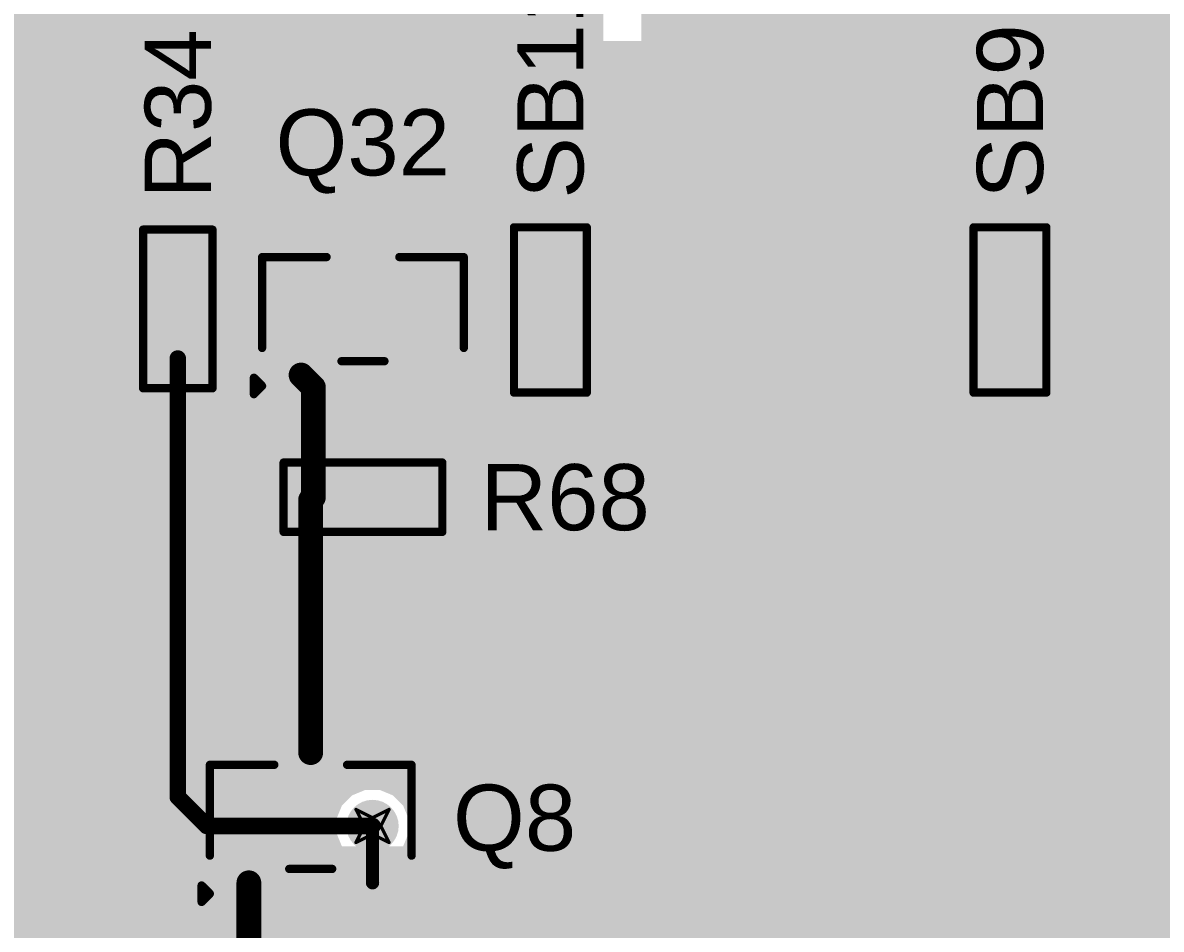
# Model space of a CAD drawing. Header units: inches. Extents: x 22 to 371, y 55 to 284.
# Drawn here: x 139.34 to 156.83, y 70.29 to 84.23 of the extents above; entities that cross this region are included whole.
import ezdxf

# ---------------------------------------------------------------- set-up
doc = ezdxf.new("R2010")
doc.units = ezdxf.units.IN
for name, color, linetype in [('Bottom Layer', 5, 'Continuous'), ('Bottom Solder', 6, 'Continuous'), ('Drill Drawing', 1, 'Continuous'), ('Layer 1', 16, 'Continuous'), ('Layer 2', 76, 'Continuous'), ('Top Layer', 1, 'Continuous'), ('Top Overlay', 2, 'Continuous'), ('Top Paste', 8, 'Continuous'), ('Top Solder', 216, 'Continuous'), ('Via Holes', 16, 'Continuous')]:
    doc.layers.add(name, color=color, linetype=linetype)
doc.styles.add('Arial', font='', dxfattribs={"height": 0.2})
doc.styles.get('Arial').set_extended_font_data('Arial')

# ---------------------------------------------------------------- blocks, each defined once
blk = doc.blocks.new('SOT_23_108')
at = {"layer": 'Top Layer'}
for points in [[(-0.41, 1.46), (0.41, 1.46), (0.41, 0.54), (-0.41, 0.54)], [(-1.36, -0.54), (-0.54, -0.54), (-0.54, -1.46), (-1.36, -1.46)], [(0.54, -0.54), (1.36, -0.54), (1.36, -1.46), (0.54, -1.46)]]:
    blk.add_hatch(color=1, dxfattribs=at).paths.add_polyline_path(points)
at = {"layer": 'Top Paste'}
for points in [[(-0.41, 1.46), (0.41, 1.46), (0.41, 0.54), (-0.41, 0.54)], [(-1.36, -0.54), (-0.54, -0.54), (-0.54, -1.46), (-1.36, -1.46)], [(0.54, -0.54), (1.36, -0.54), (1.36, -1.46), (0.54, -1.46)]]:
    blk.add_hatch(color=8, dxfattribs=at).paths.add_polyline_path(points)
at = {"layer": 'Top Solder'}
for points in [[(-0.512, 1.562), (0.512, 1.562), (0.512, 0.438), (-0.512, 0.438)], [(-1.462, -0.438), (-0.438, -0.438), (-0.438, -1.562), (-1.462, -1.562)], [(0.438, -0.438), (1.462, -0.438), (1.462, -1.562), (0.438, -1.562)]]:
    blk.add_hatch(color=216, dxfattribs=at).paths.add_polyline_path(points)
at = {"layer": 'Top Overlay'}
for points in [[(-1.549, -0.584, 0.127, 0.127, 0), (-1.549, 0.813, 0.127, 0.127, 0)], [(-1.549, 0.813, 0.127, 0.127, 0), (-0.559, 0.813, 0.127, 0.127, 0)], [(0.559, 0.813, 0.127, 0.127, 0), (1.549, 0.813, 0.127, 0.127, 0)], [(1.549, -0.584, 0.127, 0.127, 0), (1.549, 0.813, 0.127, 0.127, 0)], [(-0.33, -0.787, 0.127, 0.127, 0), (0.33, -0.787, 0.127, 0.127, 0)], [(-1.676, -1.041, 0.127, 0.127, 0), (-1.549, -1.168, 0.127, 0.127, 0)], [(-1.676, -1.295, 0.127, 0.127, 0), (-1.676, -1.041, 0.127, 0.127, 0)], [(-1.676, -1.295, 0.127, 0.127, 0), (-1.549, -1.168, 0.127, 0.127, 0)]]:
    blk.add_lwpolyline(points, format="xyseb", dxfattribs=at)
for points in [[(-1.581, 0.813, 0.0635, 0.0635, 1), (-1.518, 0.813, 0.0635, 0.0635, 1)], [(-1.581, 0.813, 0.0635, 0.0635, 1), (-1.518, 0.813, 0.0635, 0.0635, 1)], [(-0.591, 0.813, 0.0635, 0.0635, 1), (-0.527, 0.813, 0.0635, 0.0635, 1)], [(0.527, 0.813, 0.0635, 0.0635, 1), (0.591, 0.813, 0.0635, 0.0635, 1)], [(1.518, 0.813, 0.0635, 0.0635, 1), (1.581, 0.813, 0.0635, 0.0635, 1)], [(1.518, 0.813, 0.0635, 0.0635, 1), (1.581, 0.813, 0.0635, 0.0635, 1)], [(-1.581, -0.584, 0.0635, 0.0635, 1), (-1.518, -0.584, 0.0635, 0.0635, 1)], [(1.518, -0.584, 0.0635, 0.0635, 1), (1.581, -0.584, 0.0635, 0.0635, 1)], [(-0.362, -0.787, 0.0635, 0.0635, 1), (-0.298, -0.787, 0.0635, 0.0635, 1)], [(0.298, -0.787, 0.0635, 0.0635, 1), (0.362, -0.787, 0.0635, 0.0635, 1)], [(-1.708, -1.041, 0.0635, 0.0635, 1), (-1.645, -1.041, 0.0635, 0.0635, 1)], [(-1.708, -1.041, 0.0635, 0.0635, 1), (-1.645, -1.041, 0.0635, 0.0635, 1)], [(-1.581, -1.168, 0.0635, 0.0635, 1), (-1.518, -1.168, 0.0635, 0.0635, 1)], [(-1.581, -1.168, 0.0635, 0.0635, 1), (-1.518, -1.168, 0.0635, 0.0635, 1)], [(-1.708, -1.295, 0.0635, 0.0635, 1), (-1.645, -1.295, 0.0635, 0.0635, 1)], [(-1.708, -1.295, 0.0635, 0.0635, 1), (-1.645, -1.295, 0.0635, 0.0635, 1)]]:
    blk.add_lwpolyline(points, format="xyseb", close=True, dxfattribs=at)
blk = doc.blocks.new('S______B______164')
at = {"layer": 'Top Layer'}
for points in [[(-1.143, -0.445), (-1.143, 0.445), (-0.381, 0.445), (-0.381, -0.445)], [(0.381, -0.445), (0.381, 0.445), (1.143, 0.445), (1.143, -0.445)]]:
    blk.add_hatch(color=1, dxfattribs=at).paths.add_polyline_path(points)
at = {"layer": 'Top Paste'}
for points in [[(-1.143, -0.445), (-1.143, 0.445), (-0.381, 0.445), (-0.381, -0.445)], [(0.381, -0.445), (0.381, 0.445), (1.143, 0.445), (1.143, -0.445)]]:
    blk.add_hatch(color=8, dxfattribs=at).paths.add_polyline_path(points)
at = {"layer": 'Top Solder'}
for points in [[(-1.245, -0.546), (-1.245, 0.546), (-0.279, 0.546), (-0.279, -0.546)], [(0.279, -0.546), (0.279, 0.546), (1.245, 0.546), (1.245, -0.546)]]:
    blk.add_hatch(color=216, dxfattribs=at).paths.add_polyline_path(points)
at = {"layer": 'Top Overlay'}
for points in [[(-1.27, -0.559, 0.127, 0.127, 0), (-1.27, 0.559, 0.127, 0.127, 0)], [(1.27, 0.559, 0.127, 0.127, 0), (-1.27, 0.559, 0.127, 0.127, 0)], [(1.27, -0.559, 0.127, 0.127, 0), (1.27, 0.559, 0.127, 0.127, 0)], [(1.27, -0.559, 0.127, 0.127, 0), (-1.27, -0.559, 0.127, 0.127, 0)]]:
    blk.add_lwpolyline(points, format="xyseb", dxfattribs=at)
for points in [[(-1.302, 0.559, 0.0635, 0.0635, 1), (-1.238, 0.559, 0.0635, 0.0635, 1)], [(-1.302, 0.559, 0.0635, 0.0635, 1), (-1.238, 0.559, 0.0635, 0.0635, 1)], [(1.238, 0.559, 0.0635, 0.0635, 1), (1.302, 0.559, 0.0635, 0.0635, 1)], [(1.238, 0.559, 0.0635, 0.0635, 1), (1.302, 0.559, 0.0635, 0.0635, 1)], [(-1.302, -0.559, 0.0635, 0.0635, 1), (-1.238, -0.559, 0.0635, 0.0635, 1)], [(-1.302, -0.559, 0.0635, 0.0635, 1), (-1.238, -0.559, 0.0635, 0.0635, 1)], [(1.238, -0.559, 0.0635, 0.0635, 1), (1.302, -0.559, 0.0635, 0.0635, 1)], [(1.238, -0.559, 0.0635, 0.0635, 1), (1.302, -0.559, 0.0635, 0.0635, 1)]]:
    blk.add_lwpolyline(points, format="xyseb", close=True, dxfattribs=at)
blk = doc.blocks.new('S______B______166')
at = {"layer": 'Top Layer'}
for points in [[(-1.143, -0.445), (-1.143, 0.445), (-0.381, 0.445), (-0.381, -0.445)], [(0.381, -0.445), (0.381, 0.445), (1.143, 0.445), (1.143, -0.445)]]:
    blk.add_hatch(color=1, dxfattribs=at).paths.add_polyline_path(points)
at = {"layer": 'Top Paste'}
for points in [[(-1.143, -0.445), (-1.143, 0.445), (-0.381, 0.445), (-0.381, -0.445)], [(0.381, -0.445), (0.381, 0.445), (1.143, 0.445), (1.143, -0.445)]]:
    blk.add_hatch(color=8, dxfattribs=at).paths.add_polyline_path(points)
at = {"layer": 'Top Solder'}
for points in [[(-1.245, -0.546), (-1.245, 0.546), (-0.279, 0.546), (-0.279, -0.546)], [(0.279, -0.546), (0.279, 0.546), (1.245, 0.546), (1.245, -0.546)]]:
    blk.add_hatch(color=216, dxfattribs=at).paths.add_polyline_path(points)
at = {"layer": 'Top Overlay'}
for points in [[(-1.27, 0.559, 0.127, 0.127, 0), (-1.27, -0.559, 0.127, 0.127, 0)], [(-1.27, 0.559, 0.127, 0.127, 0), (1.27, 0.559, 0.127, 0.127, 0)], [(1.27, 0.559, 0.127, 0.127, 0), (1.27, -0.559, 0.127, 0.127, 0)], [(-1.27, -0.559, 0.127, 0.127, 0), (1.27, -0.559, 0.127, 0.127, 0)]]:
    blk.add_lwpolyline(points, format="xyseb", dxfattribs=at)
for points in [[(-1.302, 0.559, 0.0635, 0.0635, 1), (-1.238, 0.559, 0.0635, 0.0635, 1)], [(-1.302, 0.559, 0.0635, 0.0635, 1), (-1.238, 0.559, 0.0635, 0.0635, 1)], [(1.238, 0.559, 0.0635, 0.0635, 1), (1.302, 0.559, 0.0635, 0.0635, 1)], [(1.238, 0.559, 0.0635, 0.0635, 1), (1.302, 0.559, 0.0635, 0.0635, 1)], [(-1.302, -0.559, 0.0635, 0.0635, 1), (-1.238, -0.559, 0.0635, 0.0635, 1)], [(-1.302, -0.559, 0.0635, 0.0635, 1), (-1.238, -0.559, 0.0635, 0.0635, 1)], [(1.238, -0.559, 0.0635, 0.0635, 1), (1.302, -0.559, 0.0635, 0.0635, 1)], [(1.238, -0.559, 0.0635, 0.0635, 1), (1.302, -0.559, 0.0635, 0.0635, 1)]]:
    blk.add_lwpolyline(points, format="xyseb", close=True, dxfattribs=at)
blk = doc.blocks.new('R___0603_233')
at = {"layer": 'Top Layer'}
for points in [[(-0.381, 0.445), (-0.381, -0.444), (-1.143, -0.444), (-1.143, 0.445)], [(1.143, 0.445), (1.143, -0.444), (0.381, -0.444), (0.381, 0.445)]]:
    blk.add_hatch(color=1, dxfattribs=at).paths.add_polyline_path(points)
at = {"layer": 'Top Paste'}
for points in [[(-0.381, 0.445), (-0.381, -0.444), (-1.143, -0.444), (-1.143, 0.445)], [(1.143, 0.445), (1.143, -0.444), (0.381, -0.444), (0.381, 0.445)]]:
    blk.add_hatch(color=8, dxfattribs=at).paths.add_polyline_path(points)
at = {"layer": 'Top Solder'}
for points in [[(-0.279, 0.546), (-0.279, -0.546), (-1.245, -0.546), (-1.245, 0.546)], [(1.245, 0.546), (1.245, -0.546), (0.279, -0.546), (0.279, 0.546)]]:
    blk.add_hatch(color=216, dxfattribs=at).paths.add_polyline_path(points)
at = {"layer": 'Top Overlay'}
for points in [[(-1.219, 0.533, 0.127, 0.127, 0), (1.219, 0.533, 0.127, 0.127, 0)], [(-1.219, -0.533, 0.127, 0.127, 0), (-1.219, 0.533, 0.127, 0.127, 0)], [(1.219, -0.533, 0.127, 0.127, 0), (1.219, 0.533, 0.127, 0.127, 0)], [(-1.219, -0.533, 0.127, 0.127, 0), (1.219, -0.533, 0.127, 0.127, 0)]]:
    blk.add_lwpolyline(points, format="xyseb", dxfattribs=at)
for points in [[(-1.251, 0.533, 0.0635, 0.0635, 1), (-1.187, 0.533, 0.0635, 0.0635, 1)], [(-1.251, 0.533, 0.0635, 0.0635, 1), (-1.187, 0.533, 0.0635, 0.0635, 1)], [(1.187, 0.533, 0.0635, 0.0635, 1), (1.251, 0.533, 0.0635, 0.0635, 1)], [(1.187, 0.533, 0.0635, 0.0635, 1), (1.251, 0.533, 0.0635, 0.0635, 1)], [(-1.251, -0.533, 0.0635, 0.0635, 1), (-1.187, -0.533, 0.0635, 0.0635, 1)], [(-1.251, -0.533, 0.0635, 0.0635, 1), (-1.187, -0.533, 0.0635, 0.0635, 1)], [(1.187, -0.533, 0.0635, 0.0635, 1), (1.251, -0.533, 0.0635, 0.0635, 1)], [(1.187, -0.533, 0.0635, 0.0635, 1), (1.251, -0.533, 0.0635, 0.0635, 1)]]:
    blk.add_lwpolyline(points, format="xyseb", close=True, dxfattribs=at)
blk = doc.blocks.new('R___0603_266')
at = {"layer": 'Top Layer'}
for points in [[(-0.381, 0.445), (-0.381, -0.444), (-1.143, -0.444), (-1.143, 0.445)], [(1.143, 0.445), (1.143, -0.444), (0.381, -0.444), (0.381, 0.445)]]:
    blk.add_hatch(color=1, dxfattribs=at).paths.add_polyline_path(points)
at = {"layer": 'Top Paste'}
for points in [[(-0.381, 0.445), (-0.381, -0.444), (-1.143, -0.444), (-1.143, 0.445)], [(1.143, 0.445), (1.143, -0.444), (0.381, -0.444), (0.381, 0.445)]]:
    blk.add_hatch(color=8, dxfattribs=at).paths.add_polyline_path(points)
at = {"layer": 'Top Solder'}
for points in [[(-0.279, 0.546), (-0.279, -0.546), (-1.245, -0.546), (-1.245, 0.546)], [(1.245, 0.546), (1.245, -0.546), (0.279, -0.546), (0.279, 0.546)]]:
    blk.add_hatch(color=216, dxfattribs=at).paths.add_polyline_path(points)
at = {"layer": 'Top Overlay'}
for points in [[(-1.219, 0.533, 0.127, 0.127, 0), (1.219, 0.533, 0.127, 0.127, 0)], [(-1.219, 0.533, 0.127, 0.127, 0), (-1.219, -0.533, 0.127, 0.127, 0)], [(1.219, 0.533, 0.127, 0.127, 0), (1.219, -0.533, 0.127, 0.127, 0)], [(-1.219, -0.533, 0.127, 0.127, 0), (1.219, -0.533, 0.127, 0.127, 0)]]:
    blk.add_lwpolyline(points, format="xyseb", dxfattribs=at)
for points in [[(-1.251, 0.533, 0.0635, 0.0635, 1), (-1.187, 0.533, 0.0635, 0.0635, 1)], [(-1.251, 0.533, 0.0635, 0.0635, 1), (-1.187, 0.533, 0.0635, 0.0635, 1)], [(1.187, 0.533, 0.0635, 0.0635, 1), (1.251, 0.533, 0.0635, 0.0635, 1)], [(1.187, 0.533, 0.0635, 0.0635, 1), (1.251, 0.533, 0.0635, 0.0635, 1)], [(-1.251, -0.533, 0.0635, 0.0635, 1), (-1.187, -0.533, 0.0635, 0.0635, 1)], [(-1.251, -0.533, 0.0635, 0.0635, 1), (-1.187, -0.533, 0.0635, 0.0635, 1)], [(1.187, -0.533, 0.0635, 0.0635, 1), (1.251, -0.533, 0.0635, 0.0635, 1)], [(1.187, -0.533, 0.0635, 0.0635, 1), (1.251, -0.533, 0.0635, 0.0635, 1)]]:
    blk.add_lwpolyline(points, format="xyseb", close=True, dxfattribs=at)
blk = doc.blocks.new('SOT_23_297')
at = {"layer": 'Top Layer'}
for points in [[(-0.41, 1.46), (0.41, 1.46), (0.41, 0.54), (-0.41, 0.54)], [(-1.36, -0.54), (-0.54, -0.54), (-0.54, -1.46), (-1.36, -1.46)], [(0.54, -0.54), (1.36, -0.54), (1.36, -1.46), (0.54, -1.46)]]:
    blk.add_hatch(color=1, dxfattribs=at).paths.add_polyline_path(points)
at = {"layer": 'Top Paste'}
for points in [[(-0.41, 1.46), (0.41, 1.46), (0.41, 0.54), (-0.41, 0.54)], [(-1.36, -0.54), (-0.54, -0.54), (-0.54, -1.46), (-1.36, -1.46)], [(0.54, -0.54), (1.36, -0.54), (1.36, -1.46), (0.54, -1.46)]]:
    blk.add_hatch(color=8, dxfattribs=at).paths.add_polyline_path(points)
at = {"layer": 'Top Solder'}
for points in [[(-0.512, 1.562), (0.512, 1.562), (0.512, 0.438), (-0.512, 0.438)], [(-1.462, -0.438), (-0.438, -0.438), (-0.438, -1.562), (-1.462, -1.562)], [(0.438, -0.438), (1.462, -0.438), (1.462, -1.562), (0.438, -1.562)]]:
    blk.add_hatch(color=216, dxfattribs=at).paths.add_polyline_path(points)
at = {"layer": 'Top Overlay'}
for points in [[(-1.549, -0.584, 0.127, 0.127, 0), (-1.549, 0.813, 0.127, 0.127, 0)], [(-1.549, 0.813, 0.127, 0.127, 0), (-0.559, 0.813, 0.127, 0.127, 0)], [(0.559, 0.813, 0.127, 0.127, 0), (1.549, 0.813, 0.127, 0.127, 0)], [(1.549, -0.584, 0.127, 0.127, 0), (1.549, 0.813, 0.127, 0.127, 0)], [(-0.33, -0.787, 0.127, 0.127, 0), (0.33, -0.787, 0.127, 0.127, 0)], [(-1.676, -1.041, 0.127, 0.127, 0), (-1.549, -1.168, 0.127, 0.127, 0)], [(-1.676, -1.295, 0.127, 0.127, 0), (-1.676, -1.041, 0.127, 0.127, 0)], [(-1.676, -1.295, 0.127, 0.127, 0), (-1.549, -1.168, 0.127, 0.127, 0)]]:
    blk.add_lwpolyline(points, format="xyseb", dxfattribs=at)
for points in [[(-1.581, 0.813, 0.0635, 0.0635, 1), (-1.518, 0.813, 0.0635, 0.0635, 1)], [(-1.581, 0.813, 0.0635, 0.0635, 1), (-1.518, 0.813, 0.0635, 0.0635, 1)], [(-0.591, 0.813, 0.0635, 0.0635, 1), (-0.527, 0.813, 0.0635, 0.0635, 1)], [(0.527, 0.813, 0.0635, 0.0635, 1), (0.591, 0.813, 0.0635, 0.0635, 1)], [(1.518, 0.813, 0.0635, 0.0635, 1), (1.581, 0.813, 0.0635, 0.0635, 1)], [(1.518, 0.813, 0.0635, 0.0635, 1), (1.581, 0.813, 0.0635, 0.0635, 1)], [(-1.581, -0.584, 0.0635, 0.0635, 1), (-1.518, -0.584, 0.0635, 0.0635, 1)], [(1.518, -0.584, 0.0635, 0.0635, 1), (1.581, -0.584, 0.0635, 0.0635, 1)], [(-0.362, -0.787, 0.0635, 0.0635, 1), (-0.298, -0.787, 0.0635, 0.0635, 1)], [(0.298, -0.787, 0.0635, 0.0635, 1), (0.362, -0.787, 0.0635, 0.0635, 1)], [(-1.708, -1.041, 0.0635, 0.0635, 1), (-1.645, -1.041, 0.0635, 0.0635, 1)], [(-1.708, -1.041, 0.0635, 0.0635, 1), (-1.645, -1.041, 0.0635, 0.0635, 1)], [(-1.581, -1.168, 0.0635, 0.0635, 1), (-1.518, -1.168, 0.0635, 0.0635, 1)], [(-1.581, -1.168, 0.0635, 0.0635, 1), (-1.518, -1.168, 0.0635, 0.0635, 1)], [(-1.708, -1.295, 0.0635, 0.0635, 1), (-1.645, -1.295, 0.0635, 0.0635, 1)], [(-1.708, -1.295, 0.0635, 0.0635, 1), (-1.645, -1.295, 0.0635, 0.0635, 1)]]:
    blk.add_lwpolyline(points, format="xyseb", close=True, dxfattribs=at)

msp = doc.modelspace()

# ---------------------------------------------------------------- hatches: boundary and pattern name
at = {"layer": 'Bottom Layer'}
h = msp.add_hatch(color=5, dxfattribs=at)
h.paths.add_polyline_path([(148.234, 68.402), (141.554, 68.402), (138.811, 65.659), (36.449, 65.659), (36.449, 96.393), (56.49, 96.393), (59.792, 99.695), (70.29, 99.695), (70.347, 99.657), (70.659, 99.528), (70.989, 99.462), (71.326, 99.462), (71.657, 99.528), (71.969, 99.657), (72.026, 99.695), (148.234, 99.695)])
h.paths.add_polyline_path([(81.202, 98.621), (79.653, 98.621), (79.653, 98.078), (79.621, 98.002), (79.621, 97.781), (79.653, 97.705), (79.653, 97.185), (81.202, 97.185)], flags=0)
h.paths.add_polyline_path([(90.043, 98.12), (87.808, 98.12), (87.808, 95.758), (90.043, 95.758)], flags=0)
h.paths.add_polyline_path([(52.937, 95.402), (52.717, 95.402), (52.513, 95.318), (52.357, 95.162), (52.273, 94.958), (52.273, 94.738), (52.357, 94.534), (52.513, 94.379), (52.717, 94.294), (52.937, 94.294), (53.141, 94.379), (53.297, 94.534), (53.381, 94.738), (53.381, 94.958), (53.297, 95.162), (53.141, 95.318)], flags=0)
h.paths.add_polyline_path([(98.196, 95.356), (91.326, 95.356), (91.326, 93.921), (98.196, 93.921)], flags=0)
h.paths.add_polyline_path([(116.332, 94.285), (105.689, 94.285), (105.689, 92.735), (116.332, 92.735)], flags=0)
h.paths.add_polyline_path([(71.326, 95.566), (70.989, 95.566), (70.659, 95.5), (70.347, 95.371), (70.067, 95.183), (69.828, 94.945), (69.641, 94.665), (69.512, 94.353), (69.446, 94.022), (69.446, 93.685), (69.512, 93.354), (69.641, 93.043), (69.828, 92.763), (70.067, 92.524), (70.347, 92.337), (70.659, 92.208), (70.989, 92.142), (71.326, 92.142), (71.657, 92.208), (71.969, 92.337), (72.249, 92.524), (72.488, 92.763), (72.675, 93.043), (72.804, 93.354), (72.87, 93.685), (72.87, 94.022), (72.804, 94.353), (72.675, 94.665), (72.488, 94.945), (72.249, 95.183), (71.969, 95.371), (71.657, 95.5)], flags=0)
h.paths.add_polyline_path([(132.879, 93.047), (126.441, 93.047), (126.441, 91.487), (126.441, 91.034), (121.691, 91.034), (121.691, 89.484), (129.286, 89.484), (130.029, 90.227), (131.289, 91.487), (132.879, 91.487)], flags=0)
h.paths.add_polyline_path([(61.606, 88.928), (60.057, 88.928), (60.057, 87.492), (61.606, 87.492)], flags=0)
h.paths.add_polyline_path([(53.707, 88.74), (52.157, 88.74), (52.157, 87.304), (53.707, 87.304)], flags=0)
h.paths.add_polyline_path([(50.761, 86.053), (49.211, 86.053), (49.211, 84.617), (50.761, 84.617)], flags=0)
h.paths.add_polyline_path([(116.332, 85.75), (105.689, 85.75), (105.689, 84.201), (116.332, 84.201)], flags=0)
h.paths.add_polyline_path([(64.948, 83.399), (63.398, 83.399), (63.398, 81.964), (64.948, 81.964)], flags=0)
h.paths.add_polyline_path([(60.235, 83.399), (58.685, 83.399), (58.685, 81.964), (60.235, 81.964)], flags=0)
h.paths.add_polyline_path([(98.933, 82.601), (91.415, 82.601), (91.415, 81.051), (98.933, 81.051)], flags=0)
h.paths.add_polyline_path([(117.376, 82.55), (105.002, 82.55), (105.002, 81.001), (117.376, 81.001)], flags=0)
h.paths.add_polyline_path([(63.232, 81.316), (61.682, 81.316), (61.682, 80.002), (61.682, 79.881), (61.682, 79.678), (61.682, 78.364), (63.232, 78.364), (63.232, 79.678), (63.232, 79.799), (63.232, 80.002)], flags=0)
h.paths.add_polyline_path([(60.235, 81.316), (58.685, 81.316), (58.685, 80.002), (58.685, 79.881), (58.685, 79.678), (58.685, 78.364), (60.235, 78.364), (60.235, 79.678), (60.235, 79.799), (60.235, 80.002)], flags=0)
h.paths.add_polyline_path([(45.491, 82.575), (39.192, 82.575), (39.192, 78.232), (45.491, 78.232)], flags=0)
h.paths.add_polyline_path([(73.99, 82.067), (67.97, 82.067), (67.97, 77.724), (73.99, 77.724)], flags=0)
h.paths.add_polyline_path([(60.235, 77.716), (58.685, 77.716), (58.685, 76.281), (60.235, 76.281)], flags=0)
h.paths.add_polyline_path([(63.398, 77.716), (63.232, 77.716), (63.195, 77.716), (61.682, 77.716), (61.682, 76.281), (63.195, 76.281), (63.232, 76.281), (63.398, 76.281), (63.435, 76.281), (64.948, 76.281), (64.948, 77.716), (63.435, 77.716)], flags=0)
h.paths.add_polyline_path([(81.636, 77.346), (80.086, 77.346), (80.086, 75.911), (81.636, 75.911)], flags=0)
h.paths.add_polyline_path([(77.013, 77.346), (75.463, 77.346), (75.463, 75.911), (77.013, 75.911)], flags=0)
h.paths.add_polyline_path([(51.512, 77.346), (49.962, 77.346), (49.962, 75.911), (51.512, 75.911)], flags=0)
h.paths.add_polyline_path([(47.905, 77.346), (46.355, 77.346), (46.355, 75.911), (47.905, 75.911)], flags=0)
h.paths.add_polyline_path([(94.539, 77.876), (92.685, 77.876), (92.685, 75.997), (90.983, 75.997), (90.983, 74.092), (94.539, 74.092)], flags=0)
h.paths.add_polyline_path([(81.636, 74.846), (80.086, 74.846), (80.086, 73.411), (81.636, 73.411)], flags=0)
h.paths.add_polyline_path([(77.013, 74.846), (75.463, 74.846), (75.463, 73.411), (77.013, 73.411)], flags=0)
h.paths.add_polyline_path([(51.512, 74.846), (49.962, 74.846), (49.962, 73.411), (51.512, 73.411)], flags=0)
h.paths.add_polyline_path([(47.905, 74.846), (46.355, 74.846), (46.355, 73.411), (47.905, 73.411)], flags=0)
h.paths.add_polyline_path([(97.561, 77.876), (95.707, 77.876), (95.707, 73.05), (100.482, 73.05), (100.482, 74.549), (97.561, 74.549)], flags=0)
h.paths.add_polyline_path([(145.487, 72.611), (143.938, 72.611), (143.938, 71.175), (145.487, 71.175)], flags=0)
h.paths.add_polyline_path([(81.636, 72.346), (80.086, 72.346), (80.086, 70.911), (81.636, 70.911)], flags=0)
h.paths.add_polyline_path([(77.013, 72.346), (75.463, 72.346), (75.463, 70.911), (77.013, 70.911)], flags=0)
h.paths.add_polyline_path([(51.512, 72.346), (49.962, 72.346), (49.962, 70.911), (51.512, 70.911)], flags=0)
h.paths.add_polyline_path([(47.905, 72.346), (46.355, 72.346), (46.355, 70.911), (47.905, 70.911)], flags=0)
for points in [[(156.235, 74.879), (175.514, 74.879), (175.514, 84.049), (156.235, 84.049)], [(156.235, 59.03), (168.986, 59.03), (168.986, 84.049), (156.235, 84.049)]]:
    msp.add_hatch(color=5, dxfattribs=at).paths.add_polyline_path(points)
h = msp.add_hatch(color=5, dxfattribs=at)
edge = h.paths.add_edge_path()
edge.add_arc((144.714, 71.882), 0.3, 0, 360)
at = {"layer": 'Bottom Solder'}
h = msp.add_hatch(color=6, dxfattribs=at)
edge = h.paths.add_edge_path()
edge.add_arc((144.714, 71.882), 0.402, 0, 360)
at = {"layer": 'Layer 1'}
h = msp.add_hatch(color=16, dxfattribs=at)
edge = h.paths.add_edge_path()
edge.add_arc((144.714, 71.882), 0.3, 0, 360)
at = {"layer": 'Layer 2'}
h = msp.add_hatch(color=76, dxfattribs=at)
h.paths.add_polyline_path([(221.463, 67.437), (154.832, 67.437), (154.793, 67.473), (154.683, 67.691), (154.732, 67.809), (154.732, 68.03), (154.648, 68.233), (154.492, 68.389), (154.288, 68.474), (154.068, 68.474), (153.864, 68.389), (153.708, 68.233), (153.624, 68.03), (153.624, 67.809), (153.673, 67.691), (153.563, 67.473), (153.524, 67.437), (143.244, 67.437), (143.128, 67.553), (142.924, 67.638), (142.704, 67.638), (142.5, 67.553), (142.384, 67.437), (130.099, 67.437), (130.099, 93.751), (134.315, 93.751), (134.315, 83.947), (212.979, 83.947), (212.979, 111.531), (221.463, 111.531)])
h.paths.add_polyline_path([(214.903, 106.356), (214.52, 106.356), (214.15, 106.257), (213.818, 106.065), (213.548, 105.795), (213.356, 105.463), (213.257, 105.093), (213.257, 104.711), (213.356, 104.341), (213.548, 104.009), (213.818, 103.739), (214.15, 103.547), (214.52, 103.448), (214.903, 103.448), (215.272, 103.547), (215.604, 103.739), (215.875, 104.009), (216.066, 104.341), (216.165, 104.711), (216.165, 105.093), (216.066, 105.463), (215.875, 105.795), (215.604, 106.065), (215.272, 106.257)], flags=0)
h.paths.add_polyline_path([(214.903, 101.276), (214.52, 101.276), (214.15, 101.177), (213.818, 100.985), (213.548, 100.715), (213.356, 100.383), (213.257, 100.013), (213.257, 99.631), (213.356, 99.261), (213.548, 98.929), (213.818, 98.659), (214.15, 98.467), (214.52, 98.368), (214.903, 98.368), (215.272, 98.467), (215.604, 98.659), (215.875, 98.929), (216.066, 99.261), (216.165, 99.631), (216.165, 100.013), (216.066, 100.383), (215.875, 100.715), (215.604, 100.985), (215.272, 101.177)], flags=0)
h.paths.add_polyline_path([(193.257, 83.683), (193.037, 83.683), (192.833, 83.599), (192.678, 83.443), (192.593, 83.24), (192.593, 83.019), (192.678, 82.816), (192.833, 82.66), (193.037, 82.575), (193.257, 82.575), (193.461, 82.66), (193.617, 82.816), (193.701, 83.019), (193.701, 83.24), (193.617, 83.443), (193.461, 83.599)], flags=0)
h.paths.add_polyline_path([(197.138, 83.663), (196.918, 83.663), (196.714, 83.578), (196.558, 83.423), (196.474, 83.219), (196.474, 82.999), (196.558, 82.795), (196.714, 82.639), (196.918, 82.555), (197.138, 82.555), (197.342, 82.639), (197.497, 82.795), (197.582, 82.999), (197.582, 83.219), (197.497, 83.423), (197.342, 83.578)], flags=0)
h.paths.add_polyline_path([(211.438, 83.18), (211.218, 83.18), (211.014, 83.096), (210.858, 82.94), (210.774, 82.736), (210.774, 82.516), (210.858, 82.312), (211.014, 82.157), (211.218, 82.072), (211.438, 82.072), (211.642, 82.157), (211.798, 82.312), (211.882, 82.516), (211.882, 82.736), (211.798, 82.94), (211.642, 83.096)], flags=0)
h.paths.add_polyline_path([(192.58, 82.231), (192.36, 82.231), (192.156, 82.147), (192.092, 82.082), (191.928, 82.019), (191.763, 82.082), (191.699, 82.147), (191.495, 82.231), (191.275, 82.231), (191.071, 82.147), (190.916, 81.991), (190.831, 81.787), (190.831, 81.567), (190.916, 81.363), (191.071, 81.208), (191.275, 81.123), (191.495, 81.123), (191.699, 81.208), (191.763, 81.272), (191.928, 81.335), (192.092, 81.272), (192.156, 81.208), (192.36, 81.123), (192.58, 81.123), (192.784, 81.208), (192.94, 81.363), (193.024, 81.567), (193.024, 81.787), (192.94, 81.991), (192.784, 82.147)], flags=0)
h.paths.add_polyline_path([(174.786, 83.51), (174.566, 83.51), (174.362, 83.426), (174.206, 83.27), (174.122, 83.067), (174.122, 82.846), (174.206, 82.643), (174.362, 82.487), (174.429, 82.459), (174.429, 82.184), (174.362, 82.156), (174.206, 82), (174.122, 81.797), (174.122, 81.576), (174.206, 81.373), (174.362, 81.217), (174.429, 81.189), (174.429, 80.914), (174.362, 80.886), (174.206, 80.73), (174.122, 80.527), (174.122, 80.306), (174.206, 80.103), (174.362, 79.947), (174.566, 79.862), (174.786, 79.862), (174.99, 79.947), (175.145, 80.103), (175.23, 80.306), (175.23, 80.527), (175.145, 80.73), (174.99, 80.886), (174.922, 80.914), (174.922, 81.189), (174.99, 81.217), (175.145, 81.373), (175.23, 81.576), (175.23, 81.797), (175.145, 82), (174.99, 82.156), (174.922, 82.184), (174.922, 82.459), (174.99, 82.487), (175.145, 82.643), (175.23, 82.846), (175.23, 83.067), (175.145, 83.27), (174.99, 83.426)], flags=0)
h.paths.add_polyline_path([(173.237, 83.51), (173.016, 83.51), (172.813, 83.426), (172.657, 83.27), (172.572, 83.067), (172.572, 82.846), (172.657, 82.643), (172.813, 82.487), (172.88, 82.459), (172.88, 82.184), (172.813, 82.156), (172.657, 82), (172.572, 81.797), (172.572, 81.576), (172.657, 81.373), (172.813, 81.217), (172.88, 81.189), (172.88, 80.914), (172.813, 80.886), (172.657, 80.73), (172.572, 80.527), (172.572, 80.306), (172.657, 80.103), (172.813, 79.947), (173.016, 79.862), (173.237, 79.862), (173.44, 79.947), (173.596, 80.103), (173.68, 80.306), (173.68, 80.527), (173.596, 80.73), (173.44, 80.886), (173.373, 80.914), (173.373, 81.189), (173.44, 81.217), (173.596, 81.373), (173.68, 81.576), (173.68, 81.797), (173.596, 82), (173.44, 82.156), (173.373, 82.184), (173.373, 82.459), (173.44, 82.487), (173.596, 82.643), (173.68, 82.846), (173.68, 83.067), (173.596, 83.27), (173.44, 83.426)], flags=0)
h.paths.add_polyline_path([(171.687, 83.51), (171.467, 83.51), (171.263, 83.426), (171.107, 83.27), (171.023, 83.067), (171.023, 82.846), (171.107, 82.643), (171.263, 82.487), (171.33, 82.459), (171.33, 82.184), (171.263, 82.156), (171.107, 82), (171.023, 81.797), (171.023, 81.576), (171.107, 81.373), (171.263, 81.217), (171.33, 81.189), (171.33, 80.914), (171.263, 80.886), (171.107, 80.73), (171.023, 80.527), (171.023, 80.306), (171.107, 80.103), (171.263, 79.947), (171.467, 79.862), (171.687, 79.862), (171.891, 79.947), (172.047, 80.103), (172.131, 80.306), (172.131, 80.527), (172.047, 80.73), (171.891, 80.886), (171.824, 80.914), (171.824, 81.189), (171.891, 81.217), (172.047, 81.373), (172.131, 81.576), (172.131, 81.797), (172.047, 82), (171.891, 82.156), (171.824, 82.184), (171.824, 82.459), (171.891, 82.487), (172.047, 82.643), (172.131, 82.846), (172.131, 83.067), (172.047, 83.27), (171.891, 83.426)], flags=0)
h.paths.add_polyline_path([(166.556, 83.51), (166.336, 83.51), (166.132, 83.426), (165.977, 83.27), (165.892, 83.067), (165.892, 82.846), (165.977, 82.643), (166.132, 82.487), (166.2, 82.459), (166.2, 82.184), (166.132, 82.156), (165.977, 82), (165.892, 81.797), (165.892, 81.576), (165.977, 81.373), (166.132, 81.217), (166.2, 81.189), (166.2, 80.914), (166.132, 80.886), (165.977, 80.73), (165.892, 80.527), (165.892, 80.306), (165.977, 80.103), (166.132, 79.947), (166.336, 79.862), (166.556, 79.862), (166.76, 79.947), (166.916, 80.103), (167, 80.306), (167, 80.527), (166.916, 80.73), (166.76, 80.886), (166.693, 80.914), (166.693, 81.189), (166.76, 81.217), (166.916, 81.373), (167, 81.576), (167, 81.797), (166.916, 82), (166.76, 82.156), (166.693, 82.184), (166.693, 82.459), (166.76, 82.487), (166.916, 82.643), (167, 82.846), (167, 83.067), (166.916, 83.27), (166.76, 83.426)], flags=0)
h.paths.add_polyline_path([(165.007, 83.51), (164.787, 83.51), (164.583, 83.426), (164.427, 83.27), (164.343, 83.067), (164.343, 82.846), (164.427, 82.643), (164.583, 82.487), (164.65, 82.459), (164.65, 82.184), (164.583, 82.156), (164.427, 82), (164.343, 81.797), (164.343, 81.576), (164.427, 81.373), (164.583, 81.217), (164.65, 81.189), (164.65, 80.914), (164.583, 80.886), (164.427, 80.73), (164.343, 80.527), (164.343, 80.306), (164.427, 80.103), (164.583, 79.947), (164.787, 79.862), (165.007, 79.862), (165.211, 79.947), (165.366, 80.103), (165.451, 80.306), (165.451, 80.527), (165.366, 80.73), (165.211, 80.886), (165.143, 80.914), (165.143, 81.189), (165.211, 81.217), (165.366, 81.373), (165.451, 81.576), (165.451, 81.797), (165.366, 82), (165.211, 82.156), (165.143, 82.184), (165.143, 82.459), (165.211, 82.487), (165.366, 82.643), (165.451, 82.846), (165.451, 83.067), (165.366, 83.27), (165.211, 83.426)], flags=0)
h.paths.add_polyline_path([(163.458, 83.51), (163.237, 83.51), (163.034, 83.426), (162.878, 83.27), (162.793, 83.067), (162.793, 82.846), (162.878, 82.643), (163.034, 82.487), (163.101, 82.459), (163.101, 82.184), (163.034, 82.156), (162.878, 82), (162.793, 81.797), (162.793, 81.576), (162.878, 81.373), (163.034, 81.217), (163.101, 81.189), (163.101, 80.914), (163.034, 80.886), (162.878, 80.73), (162.793, 80.527), (162.793, 80.306), (162.878, 80.103), (163.034, 79.947), (163.237, 79.862), (163.458, 79.862), (163.661, 79.947), (163.817, 80.103), (163.901, 80.306), (163.901, 80.527), (163.817, 80.73), (163.661, 80.886), (163.594, 80.914), (163.594, 81.189), (163.661, 81.217), (163.817, 81.373), (163.901, 81.576), (163.901, 81.797), (163.817, 82), (163.661, 82.156), (163.594, 82.184), (163.594, 82.459), (163.661, 82.487), (163.817, 82.643), (163.901, 82.846), (163.901, 83.067), (163.817, 83.27), (163.661, 83.426)], flags=0)
h.paths.add_polyline_path([(161.908, 83.51), (161.688, 83.51), (161.484, 83.426), (161.328, 83.27), (161.244, 83.067), (161.244, 82.846), (161.328, 82.643), (161.484, 82.487), (161.551, 82.459), (161.551, 82.184), (161.484, 82.156), (161.328, 82), (161.244, 81.797), (161.244, 81.576), (161.328, 81.373), (161.484, 81.217), (161.551, 81.189), (161.551, 80.914), (161.484, 80.886), (161.328, 80.73), (161.244, 80.527), (161.244, 80.306), (161.328, 80.103), (161.484, 79.947), (161.688, 79.862), (161.908, 79.862), (162.112, 79.947), (162.268, 80.103), (162.352, 80.306), (162.352, 80.527), (162.268, 80.73), (162.112, 80.886), (162.045, 80.914), (162.045, 81.189), (162.112, 81.217), (162.268, 81.373), (162.352, 81.576), (162.352, 81.797), (162.268, 82), (162.112, 82.156), (162.045, 82.184), (162.045, 82.459), (162.112, 82.487), (162.268, 82.643), (162.352, 82.846), (162.352, 83.067), (162.268, 83.27), (162.112, 83.426)], flags=0)
h.paths.add_polyline_path([(190.661, 76.627), (190.441, 76.627), (190.237, 76.543), (190.081, 76.387), (189.997, 76.183), (189.743, 76.101), (189.672, 76.172), (189.469, 76.256), (189.248, 76.256), (189.045, 76.172), (188.889, 76.016), (188.805, 75.812), (188.805, 75.592), (188.889, 75.388), (189.045, 75.232), (189.248, 75.148), (189.469, 75.148), (189.672, 75.232), (189.828, 75.388), (189.913, 75.592), (190.167, 75.674), (190.237, 75.603), (190.441, 75.519), (190.661, 75.519), (190.865, 75.603), (191.02, 75.759), (191.105, 75.963), (191.105, 76.183), (191.02, 76.387), (190.865, 76.543)], flags=0)
h.paths.add_polyline_path([(174.684, 74.62), (174.464, 74.62), (174.26, 74.536), (174.105, 74.38), (174.077, 74.313), (173.802, 74.313), (173.774, 74.38), (173.618, 74.536), (173.414, 74.62), (173.194, 74.62), (172.99, 74.536), (172.835, 74.38), (172.75, 74.177), (172.75, 73.956), (172.835, 73.753), (172.929, 73.659), (172.913, 73.423), (172.888, 73.367), (172.839, 73.347), (172.503, 73.122), (172.217, 72.836), (171.992, 72.499), (171.837, 72.126), (171.826, 72.071), (171.572, 72.096), (171.572, 72.145), (171.488, 72.348), (171.332, 72.504), (171.128, 72.588), (170.908, 72.588), (170.704, 72.504), (170.549, 72.348), (170.464, 72.145), (170.464, 71.924), (170.549, 71.721), (170.704, 71.565), (170.772, 71.537), (170.772, 71.262), (170.704, 71.234), (170.549, 71.078), (170.464, 70.875), (170.464, 70.654), (170.549, 70.451), (170.704, 70.295), (170.908, 70.21), (171.128, 70.21), (171.332, 70.295), (171.488, 70.451), (171.572, 70.654), (171.572, 70.875), (171.488, 71.078), (171.332, 71.234), (171.265, 71.262), (171.265, 71.537), (171.332, 71.565), (171.488, 71.721), (171.51, 71.774), (171.758, 71.729), (171.758, 71.324), (171.837, 70.927), (171.992, 70.553), (172.217, 70.217), (172.503, 69.931), (172.839, 69.706), (172.888, 69.686), (172.913, 69.63), (172.929, 69.394), (172.835, 69.3), (172.75, 69.097), (172.75, 68.876), (172.835, 68.673), (172.99, 68.517), (173.194, 68.432), (173.414, 68.432), (173.618, 68.517), (173.774, 68.673), (173.802, 68.74), (174.077, 68.74), (174.105, 68.673), (174.26, 68.517), (174.464, 68.432), (174.684, 68.432), (174.888, 68.517), (175.044, 68.673), (175.128, 68.876), (175.128, 69.097), (175.044, 69.3), (174.888, 69.456), (174.867, 69.465), (174.84, 69.545), (174.847, 69.748), (175.122, 69.931), (175.408, 70.217), (175.632, 70.553), (175.787, 70.927), (175.866, 71.324), (175.866, 71.729), (176.114, 71.774), (176.137, 71.721), (176.292, 71.565), (176.36, 71.537), (176.36, 71.262), (176.292, 71.234), (176.137, 71.078), (176.052, 70.875), (176.052, 70.654), (176.137, 70.451), (176.292, 70.295), (176.496, 70.21), (176.716, 70.21), (176.92, 70.295), (177.076, 70.451), (177.16, 70.654), (177.16, 70.875), (177.076, 71.078), (176.92, 71.234), (176.853, 71.262), (176.853, 71.537), (176.92, 71.565), (177.076, 71.721), (177.16, 71.924), (177.16, 72.145), (177.076, 72.348), (176.92, 72.504), (176.716, 72.588), (176.496, 72.588), (176.292, 72.504), (176.137, 72.348), (176.052, 72.145), (176.052, 72.096), (175.798, 72.071), (175.787, 72.126), (175.632, 72.499), (175.408, 72.836), (175.122, 73.122), (174.847, 73.305), (174.84, 73.508), (174.867, 73.588), (174.888, 73.597), (175.044, 73.753), (175.128, 73.956), (175.128, 74.177), (175.044, 74.38), (174.888, 74.536)], flags=0)
h.paths.add_polyline_path([(163.855, 73.58), (163.45, 73.58), (163.053, 73.501), (162.679, 73.347), (162.343, 73.122), (162.057, 72.836), (161.832, 72.499), (161.677, 72.126), (161.666, 72.071), (161.412, 72.096), (161.412, 72.145), (161.328, 72.348), (161.172, 72.504), (160.968, 72.588), (160.748, 72.588), (160.544, 72.504), (160.389, 72.348), (160.304, 72.145), (160.304, 71.924), (160.389, 71.721), (160.544, 71.565), (160.612, 71.537), (160.612, 71.262), (160.544, 71.234), (160.389, 71.078), (160.304, 70.875), (160.304, 70.654), (160.389, 70.451), (160.544, 70.295), (160.748, 70.21), (160.968, 70.21), (161.172, 70.295), (161.328, 70.451), (161.412, 70.654), (161.412, 70.875), (161.328, 71.078), (161.172, 71.234), (161.105, 71.262), (161.105, 71.537), (161.172, 71.565), (161.328, 71.721), (161.35, 71.774), (161.598, 71.729), (161.598, 71.324), (161.677, 70.927), (161.832, 70.553), (162.057, 70.217), (162.343, 69.931), (162.679, 69.706), (163.053, 69.551), (163.45, 69.472), (163.855, 69.472), (164.251, 69.551), (164.625, 69.706), (164.962, 69.931), (165.248, 70.217), (165.472, 70.553), (165.627, 70.927), (165.706, 71.324), (165.706, 71.729), (165.954, 71.774), (165.977, 71.721), (166.132, 71.565), (166.2, 71.537), (166.2, 71.262), (166.132, 71.234), (165.977, 71.078), (165.892, 70.875), (165.892, 70.654), (165.977, 70.451), (166.132, 70.295), (166.336, 70.21), (166.556, 70.21), (166.76, 70.295), (166.916, 70.451), (167, 70.654), (167, 70.875), (166.916, 71.078), (166.76, 71.234), (166.693, 71.262), (166.693, 71.537), (166.76, 71.565), (166.916, 71.721), (167, 71.924), (167, 72.145), (166.916, 72.348), (166.76, 72.504), (166.556, 72.588), (166.336, 72.588), (166.132, 72.504), (165.977, 72.348), (165.892, 72.145), (165.892, 72.096), (165.638, 72.071), (165.627, 72.126), (165.472, 72.499), (165.248, 72.836), (164.962, 73.122), (164.625, 73.347), (164.251, 73.501)], flags=0)
h.paths.add_polyline_path([(188.273, 74.087), (188.053, 74.087), (187.849, 74.003), (187.694, 73.847), (187.609, 73.643), (187.609, 73.423), (187.694, 73.219), (187.849, 73.063), (188.053, 72.979), (188.273, 72.979), (188.477, 73.063), (188.532, 73.119), (188.813, 73.086), (188.865, 72.935), (188.862, 72.932), (188.778, 72.729), (188.778, 72.508), (188.862, 72.305), (189.018, 72.149), (189.221, 72.065), (189.442, 72.065), (189.645, 72.149), (189.801, 72.305), (189.886, 72.508), (189.886, 72.729), (189.801, 72.932), (189.658, 73.076), (189.801, 73.219), (189.886, 73.423), (189.886, 73.643), (189.801, 73.847), (189.645, 74.003), (189.442, 74.087), (189.221, 74.087), (189.018, 74.003), (188.894, 73.879), (188.747, 73.861), (188.6, 73.879), (188.477, 74.003)], flags=0)
h.paths.add_polyline_path([(191.042, 72.512), (190.822, 72.512), (190.618, 72.428), (190.462, 72.272), (190.378, 72.068), (190.378, 71.848), (190.462, 71.644), (190.618, 71.489), (190.822, 71.404), (191.042, 71.404), (191.246, 71.489), (191.401, 71.644), (191.486, 71.848), (191.486, 72.068), (191.401, 72.272), (191.246, 72.428)], flags=0)
h.paths.add_polyline_path([(144.824, 72.436), (144.604, 72.436), (144.4, 72.352), (144.244, 72.196), (144.16, 71.992), (144.16, 71.772), (144.244, 71.568), (144.4, 71.412), (144.604, 71.328), (144.824, 71.328), (145.028, 71.412), (145.184, 71.568), (145.268, 71.772), (145.268, 71.992), (145.184, 72.196), (145.028, 72.352)], flags=0)
h.paths.add_polyline_path([(200.008, 71.134), (199.788, 71.134), (199.584, 71.05), (199.428, 70.894), (199.344, 70.69), (199.344, 70.47), (199.428, 70.266), (199.547, 70.147), (199.568, 69.999), (199.547, 69.851), (199.428, 69.732), (199.344, 69.528), (199.344, 69.308), (199.428, 69.104), (199.547, 68.986), (199.568, 68.837), (199.547, 68.689), (199.428, 68.57), (199.344, 68.367), (199.344, 68.146), (199.428, 67.942), (199.584, 67.787), (199.788, 67.702), (200.008, 67.702), (200.212, 67.787), (200.368, 67.942), (200.452, 68.146), (200.452, 68.367), (200.368, 68.57), (200.249, 68.689), (200.228, 68.837), (200.249, 68.986), (200.368, 69.104), (200.452, 69.308), (200.452, 69.528), (200.368, 69.732), (200.249, 69.851), (200.228, 69.999), (200.249, 70.147), (200.368, 70.266), (200.452, 70.47), (200.452, 70.69), (200.368, 70.894), (200.212, 71.05)], flags=0)
h.paths.add_polyline_path([(198.408, 71.134), (198.188, 71.134), (197.984, 71.05), (197.828, 70.894), (197.744, 70.69), (197.744, 70.47), (197.828, 70.266), (197.947, 70.147), (197.968, 69.999), (197.947, 69.851), (197.828, 69.732), (197.744, 69.528), (197.744, 69.308), (197.828, 69.104), (197.947, 68.986), (197.968, 68.837), (197.947, 68.689), (197.828, 68.57), (197.744, 68.367), (197.744, 68.146), (197.828, 67.942), (197.984, 67.787), (198.188, 67.702), (198.408, 67.702), (198.612, 67.787), (198.767, 67.942), (198.852, 68.146), (198.852, 68.367), (198.767, 68.57), (198.649, 68.689), (198.627, 68.837), (198.649, 68.986), (198.767, 69.104), (198.852, 69.308), (198.852, 69.528), (198.767, 69.732), (198.649, 69.851), (198.627, 69.999), (198.649, 70.147), (198.767, 70.266), (198.852, 70.47), (198.852, 70.69), (198.767, 70.894), (198.612, 71.05)], flags=0)
h = msp.add_hatch(color=76, dxfattribs=at)
edge = h.paths.add_edge_path()
edge.add_arc((144.714, 71.882), 0.3, 0, 360)
at = {"layer": 'Top Layer'}
for points in [[(121.234, 87.655), (124.808, 87.655), (124.808, 89.846), (128.043, 89.846), (128.043, 87.452), (133.274, 87.452), (133.274, 78.867), (139.929, 72.212), (139.929, 66.04), (128.524, 66.04), (128.524, 69.382), (128.043, 69.863), (124.808, 69.863), (124.082, 69.137), (124.082, 67.021), (124.074, 67.018), (122.783, 67.018), (122.783, 69.126), (122.047, 69.863), (122.047, 71.173), (119.898, 73.322), (119.898, 77.984), (117.526, 80.356), (117.526, 95.809), (112.163, 95.809), (112.163, 102.136), (114.098, 102.136), (114.098, 107.062), (121.234, 107.062)], [(159.602, 95.504), (163.703, 95.504), (163.703, 88.699), (160.528, 85.524), (160.528, 79.828), (148.844, 79.828), (148.844, 96.101), (159.005, 96.101)], [(148.26, 79.807), (140.875, 79.807), (140.64, 79.572), (140.64, 76.327), (140.056, 75.743), (137.287, 75.743), (134.01, 79.019), (134.01, 84.734), (148.26, 84.734)], [(157.886, 67.274), (151.318, 67.274), (151.318, 65.942), (151.328, 65.932), (151.328, 65.333), (151.184, 65.189), (150.565, 65.19), (150.368, 64.992), (150.368, 63.5), (149.748, 63.5), (149.748, 64.994), (145.568, 69.174), (144.27, 69.174), (144.27, 69.936), (146.507, 69.936), (146.507, 72.549), (144.907, 72.549), (144.907, 79.431), (157.886, 79.431)]]:
    msp.add_hatch(color=1, dxfattribs=at).paths.add_polyline_path(points)
h = msp.add_hatch(color=1, dxfattribs=at)
edge = h.paths.add_edge_path()
edge.add_arc((144.714, 71.882), 0.3, 0, 360)
at = {"layer": 'Top Solder'}
h = msp.add_hatch(color=216, dxfattribs=at)
edge = h.paths.add_edge_path()
edge.add_arc((144.714, 71.882), 0.402, 0, 360)
at = {"layer": 'Via Holes'}
h = msp.add_hatch(color=7, dxfattribs=at)
edge = h.paths.add_edge_path()
edge.add_arc((144.714, 71.882), 0.15, 0, 360)

# ---------------------------------------------------------------- linework, layer by layer
at = {"layer": 'Drill Drawing'}
for points in [[(144.46, 72.136, 0.0508, 0.0508, 0), (144.714, 72.009, 0.0508, 0.0508, 0)], [(144.46, 72.136, 0.0508, 0.0508, 0), (144.587, 71.882, 0.0508, 0.0508, 0)], [(144.714, 72.009, 0.0508, 0.0508, 0), (144.968, 72.136, 0.0508, 0.0508, 0)], [(144.841, 71.882, 0.0508, 0.0508, 0), (144.968, 72.136, 0.0508, 0.0508, 0)], [(144.46, 71.628, 0.0508, 0.0508, 0), (144.587, 71.882, 0.0508, 0.0508, 0)], [(144.841, 71.882, 0.0508, 0.0508, 0), (144.968, 71.628, 0.0508, 0.0508, 0)], [(144.46, 71.628, 0.0508, 0.0508, 0), (144.714, 71.755, 0.0508, 0.0508, 0)], [(144.714, 71.755, 0.0508, 0.0508, 0), (144.968, 71.628, 0.0508, 0.0508, 0)]]:
    msp.add_lwpolyline(points, format="xyseb", dxfattribs=at)
for points in [[(144.447, 72.136, 0.0254, 0.0254, 1), (144.473, 72.136, 0.0254, 0.0254, 1)], [(144.447, 72.136, 0.0254, 0.0254, 1), (144.473, 72.136, 0.0254, 0.0254, 1)], [(144.955, 72.136, 0.0254, 0.0254, 1), (144.981, 72.136, 0.0254, 0.0254, 1)], [(144.955, 72.136, 0.0254, 0.0254, 1), (144.981, 72.136, 0.0254, 0.0254, 1)], [(144.574, 71.882, 0.0254, 0.0254, 1), (144.6, 71.882, 0.0254, 0.0254, 1)], [(144.574, 71.882, 0.0254, 0.0254, 1), (144.6, 71.882, 0.0254, 0.0254, 1)], [(144.701, 72.009, 0.0254, 0.0254, 1), (144.727, 72.009, 0.0254, 0.0254, 1)], [(144.701, 72.009, 0.0254, 0.0254, 1), (144.727, 72.009, 0.0254, 0.0254, 1)], [(144.828, 71.882, 0.0254, 0.0254, 1), (144.854, 71.882, 0.0254, 0.0254, 1)], [(144.828, 71.882, 0.0254, 0.0254, 1), (144.854, 71.882, 0.0254, 0.0254, 1)], [(144.701, 71.755, 0.0254, 0.0254, 1), (144.727, 71.755, 0.0254, 0.0254, 1)], [(144.701, 71.755, 0.0254, 0.0254, 1), (144.727, 71.755, 0.0254, 0.0254, 1)], [(144.447, 71.628, 0.0254, 0.0254, 1), (144.473, 71.628, 0.0254, 0.0254, 1)], [(144.447, 71.628, 0.0254, 0.0254, 1), (144.473, 71.628, 0.0254, 0.0254, 1)], [(144.955, 71.628, 0.0254, 0.0254, 1), (144.981, 71.628, 0.0254, 0.0254, 1)], [(144.955, 71.628, 0.0254, 0.0254, 1), (144.981, 71.628, 0.0254, 0.0254, 1)]]:
    msp.add_lwpolyline(points, format="xyseb", close=True, dxfattribs=at)
at = {"layer": 'Top Layer'}
for points in [[(141.722, 72.327, 0.254, 0.254, 0), (141.722, 79.066, 0.254, 0.254, 0)], [(143.617, 78.812, 0.381, 0.381, 0), (143.805, 78.624, 0.381, 0.381, 0)], [(143.805, 76.935, 0.381, 0.381, 0), (143.805, 78.624, 0.381, 0.381, 0)], [(143.763, 76.893, 0.381, 0.381, 0), (143.805, 76.935, 0.381, 0.381, 0)], [(143.763, 73.01, 0.381, 0.381, 0), (143.763, 76.893, 0.381, 0.381, 0)], [(141.722, 72.327, 0.254, 0.254, 0), (142.167, 71.882, 0.254, 0.254, 0)], [(142.167, 71.882, 0.254, 0.254, 0), (144.714, 71.882, 0.254, 0.254, 0)], [(144.714, 71.009, 0.203, 0.203, 0), (144.714, 71.882, 0.203, 0.203, 0)], [(142.814, 69.555, 0.381, 0.381, 0), (142.814, 71.009, 0.381, 0.381, 0)]]:
    msp.add_lwpolyline(points, format="xyseb", dxfattribs=at)
for points in [[(141.658, 79.066, 0.127, 0.127, 1), (141.785, 79.066, 0.127, 0.127, 1)], [(143.521, 78.812, 0.191, 0.191, 1), (143.712, 78.812, 0.191, 0.191, 1)], [(143.709, 78.624, 0.191, 0.191, 1), (143.9, 78.624, 0.191, 0.191, 1)], [(143.709, 78.624, 0.191, 0.191, 1), (143.9, 78.624, 0.191, 0.191, 1)], [(143.668, 76.893, 0.191, 0.191, 1), (143.859, 76.893, 0.191, 0.191, 1)], [(143.668, 76.893, 0.191, 0.191, 1), (143.859, 76.893, 0.191, 0.191, 1)], [(143.709, 76.935, 0.191, 0.191, 1), (143.9, 76.935, 0.191, 0.191, 1)], [(143.709, 76.935, 0.191, 0.191, 1), (143.9, 76.935, 0.191, 0.191, 1)], [(143.668, 73.01, 0.191, 0.191, 1), (143.859, 73.01, 0.191, 0.191, 1)], [(141.658, 72.327, 0.127, 0.127, 1), (141.785, 72.327, 0.127, 0.127, 1)], [(141.658, 72.327, 0.127, 0.127, 1), (141.785, 72.327, 0.127, 0.127, 1)], [(142.103, 71.882, 0.127, 0.127, 1), (142.23, 71.882, 0.127, 0.127, 1)], [(142.103, 71.882, 0.127, 0.127, 1), (142.23, 71.882, 0.127, 0.127, 1)], [(144.651, 71.882, 0.127, 0.127, 1), (144.778, 71.882, 0.127, 0.127, 1)], [(144.663, 71.882, 0.102, 0.102, 1), (144.765, 71.882, 0.102, 0.102, 1)], [(142.719, 71.009, 0.191, 0.191, 1), (142.909, 71.009, 0.191, 0.191, 1)], [(144.663, 71.009, 0.102, 0.102, 1), (144.765, 71.009, 0.102, 0.102, 1)]]:
    msp.add_lwpolyline(points, format="xyseb", close=True, dxfattribs=at)

# ---------------------------------------------------------------- block references
for name, p in [('SOT_23_108', (144.567, 79.812)), ('R___0603_233', (144.567, 76.935)), ('SOT_23_297', (143.764, 72.009))]:
    msp.add_blockref(name, p)
for name, p, rotation in [('R___0603_266', (141.722, 79.828), 90), ('S______B______164', (147.447, 79.812), 270), ('S______B______166', (154.508, 79.812), 90)]:
    msp.add_blockref(name, p, dxfattribs=dict(rotation=rotation))

# ---------------------------------------------------------------- texts
at = {"layer": 'Top Overlay', "style": 'Arial'}
for s, p in [('SB11', (147.955, 81.522)), ('R34', (142.23, 81.522)), ('SB9', (155.016, 81.522))]:
    msp.add_text(s, height=1.016, rotation=90, dxfattribs=at).set_placement(p)
for s, p in [('Q32', (143.223, 81.88)), ('R68', (146.372, 76.427)), ('Q8', (145.95, 71.501))]:
    msp.add_text(s, height=1.016, dxfattribs=at).set_placement(p)

doc.saveas('drawing.dxf')
